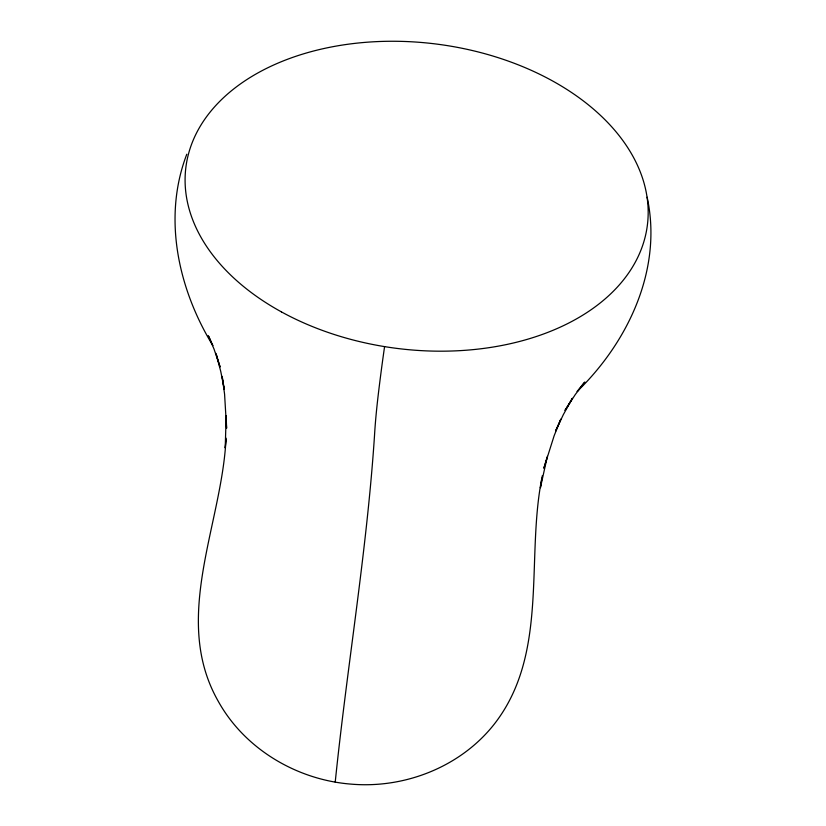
<?xml version="1.0" encoding="UTF-8"?>
<svg xmlns="http://www.w3.org/2000/svg" width="826" height="826" viewBox="0 0 826 826"><rect width="100%" height="100%" fill="white"/><g stroke="black" fill="none" stroke-linecap="round" stroke-linejoin="round"><path stroke-width="1.24" d="M226.138 438.193L225.219 447.971L226.169 415.808L226.592 428.219L224.579 394.126L222.142 376.398L224.29 389.345L220.769 371.493L216.298 354.56M225.983 439.473C221.595 525.45 171.333 618.839 218.26 701.295C244.826 749.213 297.133 779.971 351.287 784.142C404.988 788.727 460.97 766.673 494.454 723.896C549.455 653.149 525.274 557.529 542.362 475.631M541.97 478.058L540.41 487.743L547.37 456.344M547.018 457.532L543.849 468.259L554.153 435.705L560.844 419.123L555.526 431.131L563.301 414.704L572.377 398.297L564.974 410.46L575.237 394.611L584.839 381.963M186.8 154.214C162.412 217.703 178.313 289.059 212.86 345.588L208.854 336.626M583.992 382.882L577.106 391.524C628.183 342.005 662.762 269.152 647.14 197.218M208.276 335.532L214.017 349.047L220.088 366.961L215.978 353.352M335.222 782.108C347.054 666.52 366.847 551.634 374.508 435.56C375.809 413.062 378.649 390.688 381.56 368.355A136.806 5.545 -80.9 0 1 384.575 346.6M281.439 311.898A232.55 153.45 7.1 0 0 647.026 227.656A232.55 153.45 7.1 0 0 321.428 49.085A232.55 153.45 7.1 0 0 281.439 311.898"/></g></svg>
